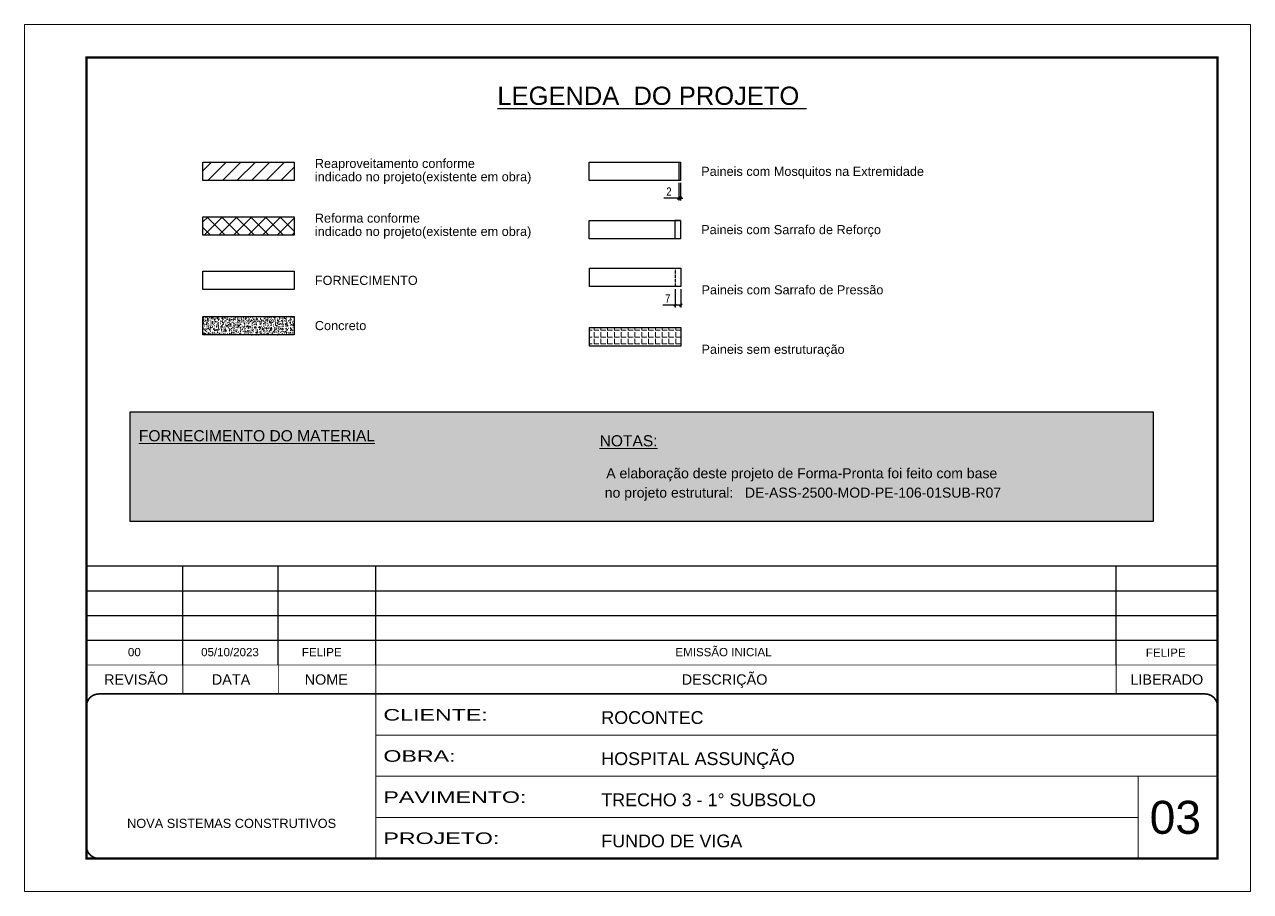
# Model space of a CAD drawing. Extents: x 2815 to 9069, y 548 to 5044.
# Drawn here: x 5985 to 7470, y 3994 to 5044 of the extents above; entities that cross this region are included whole.
import ezdxf
from ezdxf.enums import TextEntityAlignment as Align

# ---------------------------------------------------------------- set-up
doc = ezdxf.new("R2010")
doc.units = 0
for name, pattern in [('CONTINUO', [0]), ('DASHED', [0.75, 0.5, -0.25]), ('HIDDEN', [0.375, 0.25, -0.125])]:
    doc.linetypes.add(name, pattern=pattern)
for name, color, linetype, lineweight in [('CARIMBO', 255, 'Continuous', 9), ('Folhas', 255, 'Continuous', 9), ('Hachura', 251, 'Continuous', 9), ('REAPROVEITAMENTO', 251, 'Continuous', 9), ('SARRAFO DE PRESSAO', 251, 'DASHED', 9)]:
    doc.layers.add(name, color=color, linetype=linetype, lineweight=lineweight)
for name, color, linetype in [('COTA', 241, 'Continuous'), ('Painéis', 200, 'Continuous'), ('SARR_2.2x7', 40, 'Continuous')]:
    doc.layers.add(name, color=color, linetype=linetype)
doc.layers.add('Demarcação 2', color=254, linetype='Continuous', lineweight=9, true_color=0xe0e0e0)
doc.styles.add('ARIAL', font='arial.ttf')
doc.styles.add('COTA TECNICA', font='techl___.ttf', dxfattribs={"height": 10})
doc.styles.add('Tecnologia', font='')
doc.styles.get('Tecnologia').set_extended_font_data('Forgotten Futurist')
doc.dimstyles.new('PAINEL', dxfattribs={"dimtxt": 10, "dimasz": 3, "dimexe": 3, "dimexo": 3, "dimgap": 3, "dimtad": 1, "dimdec": 1, "dimzin": 12, "dimdsep": 46, "dimtxsty": 'COTA TECNICA', "dimblk1": 'OBLIQUE', "dimblk2": 'OBLIQUE', "dimsah": 1, "dimcen": 0.9, "dimclrd": 4, "dimclre": 4, "dimclrt": 240, "dimadec": 1, "dimazin": 3, "dimtfac": 1, "dimtdec": 1, "dimtmove": 0, "dimatfit": 3, "dimfxl": 1, "dimtolj": 1, "dimtzin": 12, "dimarcsym": 0})

# ---------------------------------------------------------------- blocks, each defined once
blk = doc.blocks.new('9999999999')
at = {"color": 30, "linetype": 'CONTINUO'}
for p, q in [((98564.6, 34230.2), (98564.6, 34429.4)), ((98564.6, 34379.6), (99584, 34379.6)), ((98564.6, 34329.8), (99488, 34329.8)), ((99584, 34329.8), (99488, 34329.8)), ((99488, 34329.8), (99488, 34230.2)), ((98564.6, 34280), (99488, 34280))]:
    blk.add_line(p, q, dxfattribs=at)
at = {"color": 30, "linetype": 'CONTINUO', "const_width": 2}
blk.add_lwpolyline([(99584, 34230.2), (99584, 34414.4, 0.414214), (99569, 34429.4), (98229, 34429.4, 0.414214), (98214, 34414.4), (98214, 34245.2, 0.414214), (98229, 34230.2), (99584, 34230.2)], format="xyb", dxfattribs=at)
at = {"layer": 'Folhas'}
blk.add_lwpolyline([(98139, 34190.2), (99624, 34190.2), (99624, 35240.2), (98139, 35240.2)], close=True, dxfattribs=at)
at = {"layer": 'Folhas', "color": 30, "const_width": 3}
blk.add_lwpolyline([(98214, 34230.2), (99584, 34230.2), (99584, 35200.2), (98214, 35200.2)], close=True, dxfattribs=at)
at = {"color": 7, "linetype": 'Continuous', "ltscale": 5, "style": 'ARIAL'}
for s, height, p in [('ROCONTEC', 15.48, (98837.7, 34393.1)), ('HOSPITAL ASSUNÇÃO', 15.483, (98837.7, 34343.3)), ('TRECHO 3 - 1° SUBSOLO', 15.483, (98837.7, 34293.5)), ('NOVA SISTEMAS CONSTRUTIVOS', 11.059, (98263.2, 34267.2)), ('FUNDO DE VIGA', 15.483, (98837.7, 34243.7))]:
    blk.add_text(s, height=height, dxfattribs=at).set_placement(p)
at = {"layer": 'Folhas', "color": 7, "style": 'Tecnologia', "width": 1.5}
for s, p in [('CLIENTE:', (98573.7, 34397.2)), ('OBRA:', (98573.7, 34347.3)), ('PAVIMENTO:', (98573.7, 34297.5)), ('PROJETO:', (98573.7, 34247.7))]:
    blk.add_text(s, height=14, dxfattribs=at).set_placement(p)
blk = doc.blocks.new('_Oblique')
at = {"color": 0, "linetype": 'ByBlock', "lineweight": -2}
blk.add_line((-0.5, -0.5), (0.5, 0.5), dxfattribs=at)
blk = doc.blocks.new('*D146')
at = {"layer": 'COTA', "color": 4, "lineweight": -2, "transparency": 16777216}
for p, q in [((6778.1, 4851.6), (6778.1, 4830.2)), ((6780.1, 4851.6), (6780.1, 4830.2)), ((6778.1, 4833.2), (6760, 4833.2)), ((6780.1, 4833.2), (6778.1, 4833.2)), ((6780.1, 4833.2), (6783.1, 4833.2))]:
    blk.add_line(p, q, dxfattribs=at)
at = {"layer": 'Defpoints', "color": 0, "transparency": 16777216}
for p in [(6778.1, 4854.6), (6780.1, 4854.6), (6778.1, 4833.2)]:
    blk.add_point(p, dxfattribs=at)
at = {"layer": 'COTA', "color": 4, "lineweight": -2, "transparency": 16777216, "xscale": 3, "yscale": 3, "zscale": 3}
blk.add_blockref('_Oblique', (6778.1, 4833.2), dxfattribs=at)
at = {"layer": 'COTA', "color": 4, "lineweight": -2, "transparency": 16777216, "xscale": 3, "yscale": 3, "zscale": 3, "rotation": 180}
blk.add_blockref('_Oblique', (6780.1, 4833.2), dxfattribs=at)
at = {"layer": 'COTA', "color": 240, "transparency": 16777216, "insert": (6766.1, 4841.2), "char_height": 10, "attachment_point": 5, "style": 'COTA TECNICA'}
blk.add_mtext('\\A1;2', dxfattribs=at)
blk = doc.blocks.new('*D147')
at = {"layer": 'COTA', "color": 4, "lineweight": -2, "transparency": 16777216}
for p, q in [((6773.5, 4723.1), (6773.5, 4700.7)), ((6780.5, 4723.1), (6780.5, 4700.7)), ((6773.5, 4703.7), (6758.8, 4703.7)), ((6780.5, 4703.7), (6773.5, 4703.7))]:
    blk.add_line(p, q, dxfattribs=at)
at = {"layer": 'Defpoints', "color": 0, "transparency": 16777216}
for p in [(6773.5, 4726.1), (6780.5, 4726.1), (6773.5, 4703.7)]:
    blk.add_point(p, dxfattribs=at)
at = {"layer": 'COTA', "color": 4, "lineweight": -2, "transparency": 16777216, "xscale": 3, "yscale": 3, "zscale": 3, "rotation": 180}
blk.add_blockref('_Oblique', (6773.5, 4703.7), dxfattribs=at)
at = {"layer": 'COTA', "color": 4, "lineweight": -2, "transparency": 16777216, "xscale": 3, "yscale": 3, "zscale": 3}
blk.add_blockref('_Oblique', (6780.5, 4703.7), dxfattribs=at)
at = {"layer": 'COTA', "color": 240, "transparency": 16777216, "insert": (6764.6, 4711.7), "char_height": 10, "attachment_point": 5, "style": 'COTA TECNICA'}
blk.add_mtext('\\A1;7', dxfattribs=at)

msp = doc.modelspace()

# ---------------------------------------------------------------- hatches: boundary and pattern name
at = {"layer": 'COTA', "linetype": 'Continuous', "ltscale": 200}
h = msp.add_hatch(dxfattribs=at)
h.set_pattern_fill('AR-CONC', color=256, scale=0.9)
h.set_pattern_definition([(50, (-97621.157, -30166.596), (6.45534164, -0.56476921), [0.675, -7.425]), (355, (-97621.157, -30166.596), (-1.248762, 6.7697292), [0.54, -5.94]), (100.4514445, (-97620.619, -30166.643), (5.20657962, 6.20495992), [0.57366173, -6.310279]), (46.1842, (-97621.157, -30164.796), (9.605172, -1.4896735), [1.0125, -11.1375]), (96.6356355, (-97620.357, -30164.92), (8.4119575, 8.7670674), [0.8604931, -9.4654238]), (351.184164, (-97621.157, -30164.796), (8.4119575, 8.7670674), [0.81, -8.91]), (21, (-97620.257, -30165.246), (5.37216347, -3.62357002), [0.675, -7.425]), (326, (-97620.257, -30165.246), (2.189838, 6.5263504), [0.54, -5.94]), (71.451445, (-97619.8095, -30165.548), (7.5620014, 2.90278038), [0.5736617, -6.310279]), (37.5, (-97621.1571, -30166.5962), (0.1094387, 2.996044684), [0, -5.868, 0, -6.03, 0, -5.9625]), (7.5, (-97621.157, -30166.5962), (2.36762584, 3.54970541), [0, -3.438, 0, -5.733, 0, -2.2725]), (327.5, (-97623.1641, -30166.5962), (4.804401926, -0.202993846), [0, -2.25, 0, -7.02, 0, -9.315]), (317.5, (-97624.064, -30166.5962), (5.24867552, 0.90094484), [0, -2.925, 0, -4.662, 0, -6.615])])
h.paths.add_polyline_path([(6312.16, 4667.73), (6312.16, 4689.99), (6201.59, 4689.99), (6201.59, 4667.73)])
at = {"layer": 'Demarcação 2'}
h = msp.add_hatch(color=8, dxfattribs=at)
h.set_gradient(color1=(112, 112, 112), one_color=1, tint=1, name='SPHERICAL')
h.paths.add_polyline_path([(6113.66, 4574.59), (7352.6, 4574.59), (7352.6, 4441.58), (6113.66, 4441.58)])
at = {"layer": 'Hachura'}
h = msp.add_hatch(dxfattribs=at)
h.set_pattern_fill('ANGLE', color=256, scale=30)
h.set_pattern_definition([(0, (-97621.157, -30166.596), (0, 8.25), [6, -2.25]), (90, (-97621.157, -30166.596), (-8.25, 5e-16), [6, -2.25])])
h.paths.add_polyline_path([(6780.49, 4676.37), (6669.92, 4676.37), (6669.92, 4654.12), (6780.49, 4654.12)])
at = {"layer": 'REAPROVEITAMENTO'}
h = msp.add_hatch(dxfattribs=at)
h.set_pattern_fill('ANSI31', color=256, scale=100, style=0)
h.set_pattern_definition([(45, (7251.868, 8055.616), (-8.838835, 8.838835), [])])
h.paths.add_polyline_path([(6201.59, 4876.83), (6201.59, 4854.58), (6312.16, 4854.58), (6312.16, 4876.83)])
h = msp.add_hatch(dxfattribs=at)
h.set_pattern_fill('ANSI37', color=256, scale=100, style=0)
h.set_pattern_definition([(45, (-93654.149, -29962.12), (-8.8388348, 8.8388348), []), (135, (-93654.149, -29962.12), (-8.8388348, -8.8388348), [])])
h.paths.add_polyline_path([(6201.59, 4810.59), (6201.59, 4788.34), (6312.16, 4788.34), (6312.16, 4810.59)])

# ---------------------------------------------------------------- linework, layer by layer
at = {"color": 30}
for p, q in [((6060.49, 4387.75), (7430.49, 4387.75)), ((6177.25, 4267.75), (6177.25, 4387.75)), ((6292.91, 4267.75), (6292.91, 4387.75)), ((6411.07, 4267.75), (6411.07, 4387.75)), ((7307.83, 4267.75), (7307.83, 4387.75)), ((6060.49, 4357.75), (7430.49, 4357.75)), ((6060.49, 4327.75), (7430.49, 4327.75)), ((6060.49, 4297.75), (7430.49, 4297.75))]:
    msp.add_line(p, q, dxfattribs=at)
msp.add_lwpolyline([(6113.66, 4574.59), (7352.6, 4574.59), (7352.6, 4441.58), (6113.66, 4441.58)], close=True, dxfattribs=at)
at = {"color": 30, "const_width": 1}
for points in [[(6060.49, 4267.75), (7430.49, 4267.75)], [(6177.25, 4267.75), (6177.25, 4232.75)], [(6292.91, 4267.75), (6292.91, 4232.75)], [(6411.07, 4267.75), (6411.07, 4232.75)], [(7307.83, 4267.75), (7307.83, 4232.75)]]:
    msp.add_lwpolyline(points, dxfattribs=at)
at = {"layer": 'COTA', "linetype": 'Continuous', "ltscale": 200}
msp.add_lwpolyline([(6201.59, 4689.99), (6312.16, 4689.99), (6312.16, 4667.73), (6201.59, 4667.73)], close=True, dxfattribs=at)
at = {"layer": 'Painéis', "linetype": 'Continuous'}
msp.add_line((6778.13, 4876.83), (6778.13, 4854.58), dxfattribs=at)
for points in [[(6201.59, 4876.83), (6312.16, 4876.83), (6312.16, 4854.58), (6201.59, 4854.58)], [(6669.56, 4876.83), (6780.13, 4876.83), (6780.13, 4854.58), (6669.56, 4854.58)], [(6201.59, 4810.59), (6312.16, 4810.59), (6312.16, 4788.34), (6201.59, 4788.34)], [(6669.56, 4806.23), (6780.13, 4806.23), (6780.13, 4783.98), (6669.56, 4783.98)], [(6201.59, 4744.79), (6312.16, 4744.79), (6312.16, 4722.54), (6201.59, 4722.54)], [(6669.92, 4748.4), (6780.49, 4748.4), (6780.49, 4726.15), (6669.92, 4726.15)], [(6669.92, 4676.37), (6780.49, 4676.37), (6780.49, 4654.12), (6669.92, 4654.12)]]:
    msp.add_lwpolyline(points, close=True, dxfattribs=at)
at = {"layer": 'SARR_2.2x7', "linetype": 'Continuous'}
for p, q in [((6780.13, 4806.23), (6773.13, 4806.23)), ((6780.13, 4783.98), (6773.13, 4783.98))]:
    msp.add_line(p, q, dxfattribs=at)
at = {"layer": 'SARR_2.2x7'}
for p, q in [((6773.13, 4806.23), (6773.13, 4783.98)), ((6780.13, 4806.23), (6780.13, 4783.98))]:
    msp.add_line(p, q, dxfattribs=at)
at = {"layer": 'SARR_2.2x7', "linetype": 'HIDDEN'}
msp.add_line((6773.49, 4748.4), (6773.49, 4726.15), dxfattribs=at)

# ---------------------------------------------------------------- block references
at = {"layer": 'SARRAFO DE PRESSAO', "color": 6, "linetype": 'ByBlock'}
msp.add_blockref('9999999999', (-92153.49, -30196.7), dxfattribs=at)

# ---------------------------------------------------------------- texts
at = {"color": 0, "linetype": 'Continuous', "ltscale": 5, "style": 'ARIAL'}
msp.add_text('%%ULEGENDA  DO PROJETO ', height=22.1184, dxfattribs=at).set_placement((6745.4, 4946.18), align=Align.CENTER)
at = {"style": 'ARIAL'}
for s, p in [('REVISÃO', (6120.67, 4250.25)), ('DATA', (6235.65, 4250.25)), ('NOME', (6351.01, 4250.25)), ('DESCRIÇÃO', (6833.46, 4250.25)), ('LIBERADO', (7369.13, 4250.25))]:
    msp.add_text(s, height=12.5, dxfattribs=at).set_placement(p, align=Align.MIDDLE_CENTER)
at = {"layer": 'CARIMBO', "style": 'ARIAL'}
for s, p in [('Reaproveitamento conforme ', (6337.16, 4875.28)), ('Paineis com Mosquitos na Extremidade', (6805.13, 4865.7)), ('indicado no projeto(existente em obra)', (6337.16, 4859.19)), ('Reforma conforme ', (6337.16, 4809.05)), ('indicado no projeto(existente em obra)', (6337.16, 4792.96)), ('Paineis com Sarrafo de Reforço', (6805.13, 4795.1)), ('FORNECIMENTO', (6337.16, 4733.66)), ('Paineis com Sarrafo de Pressão', (6805.49, 4722.21)), ('Concreto', (6337.16, 4678.86)), ('Paineis sem estruturação', (6805.49, 4650.18))]:
    msp.add_text(s, height=11, dxfattribs=at).set_placement(p, align=Align.MIDDLE_LEFT)
at = {"layer": 'CARIMBO', "color": 5, "style": 'ARIAL'}
for s, height, p in [('%%UFORNECIMENTO DO MATERIAL', 13.5, (6124.01, 4538.72)), ('%%UNOTAS:', 13.5, (6682.09, 4532.6)), ('  A elaboração deste projeto de Forma-Pronta foi feito com base', 12.15, (6680.73, 4493.99)), ('  no projeto estrutural:', 12.15, (6678.91, 4470.51))]:
    msp.add_text(s, height=height, dxfattribs=at).set_placement(p)
at = {"layer": 'CARIMBO', "color": 1, "style": 'ARIAL'}
msp.add_text('DE-ASS-2500-MOD-PE-106-01SUB-R07', height=12.15, dxfattribs=at).set_placement((6858.14, 4470.51))
at = {"layer": 'CARIMBO', "style": 'ARIAL'}
for s, p in [('00', (6110.76, 4278.43)), ('05/10/2023', (6199.4, 4278.43)), ('FELIPE', (6321.44, 4278.43)), ('EMISSÃO INICIAL', (6773.99, 4278.43))]:
    msp.add_text(s, height=10, dxfattribs=at).set_placement(p)
at = {"layer": 'CARIMBO', "color": 7, "style": 'ARIAL'}
msp.add_text('03', height=40, dxfattribs=at).set_placement((7348.4, 4063.31))
at = {"layer": 'CARIMBO', "style": 'ARIAL'}
msp.add_attdef('FELIPE', text='', height=10, dxfattribs=at).set_placement((7367.84, 4282.75), align=Align.MIDDLE_CENTER)

# ---------------------------------------------------------------- dimensions: what is measured, and where the dimension line sits
at = {"layer": 'COTA'}
for base, p1, p2, picture, middle in [((6778.13, 4833.16), (6780.13, 4854.58), (6778.13, 4854.58), '*D146', (6766.07, 4841.16)), ((6773.49, 4703.66), (6780.49, 4726.15), (6773.49, 4726.15), '*D147', (6764.63, 4711.74))]:
    dim = msp.add_linear_dim(base=base, p1=p1, p2=p2, dimstyle='PAINEL', dxfattribs=at)
    dim.commit()
    dim.dimension.update_dxf_attribs({"geometry": picture, "text_midpoint": middle})

doc.saveas('drawing.dxf')
